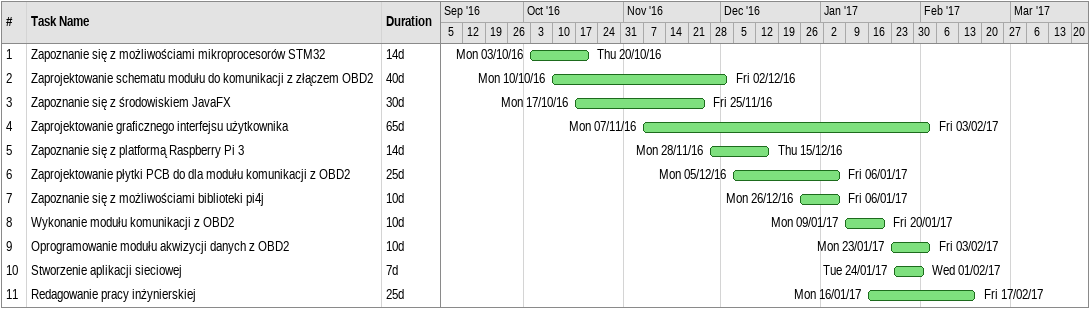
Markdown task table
| ID | Task | Duration | Start | Finish |
|---|---|---|---|---|
| 1 | Zapoznanie się z możliwościami mikroprocesorów STM32 | 14d | 2016-10-03 | 2016-10-20 |
| 2 | Zaprojektowanie schematu modułu do komunikacji z złączem OBD2 | 40d | 2016-10-10 | 2016-12-02 |
| 3 | Zapoznanie się z środowiskiem JavaFX | 30d | 2016-10-17 | 2016-11-25 |
| 4 | Zaprojektowanie graficznego interfejsu użytkownika | 65d | 2016-11-07 | 2017-02-03 |
| 5 | Zapoznanie się z platformą Raspberry Pi 3 | 14d | 2016-11-28 | 2016-12-15 |
| 6 | Zaprojektowanie płytki PCB do dla modułu komunikacji z OBD2 | 25d | 2016-12-05 | 2017-01-06 |
| 7 | Zapoznanie się z możliwościami biblioteki pi4j | 10d | 2016-12-26 | 2017-01-06 |
| 8 | Wykonanie modułu komunikacji z OBD2 | 10d | 2017-01-09 | 2017-01-20 |
| 9 | Oprogramowanie modułu akwizycji danych z OBD2 | 10d | 2017-01-23 | 2017-02-03 |
| 10 | Stworzenie aplikacji sieciowej | 7d | 2017-01-24 | 2017-02-01 |
| 11 | Redagowanie pracy inżynierskiej | 25d | 2017-01-16 | 2017-02-17 |
